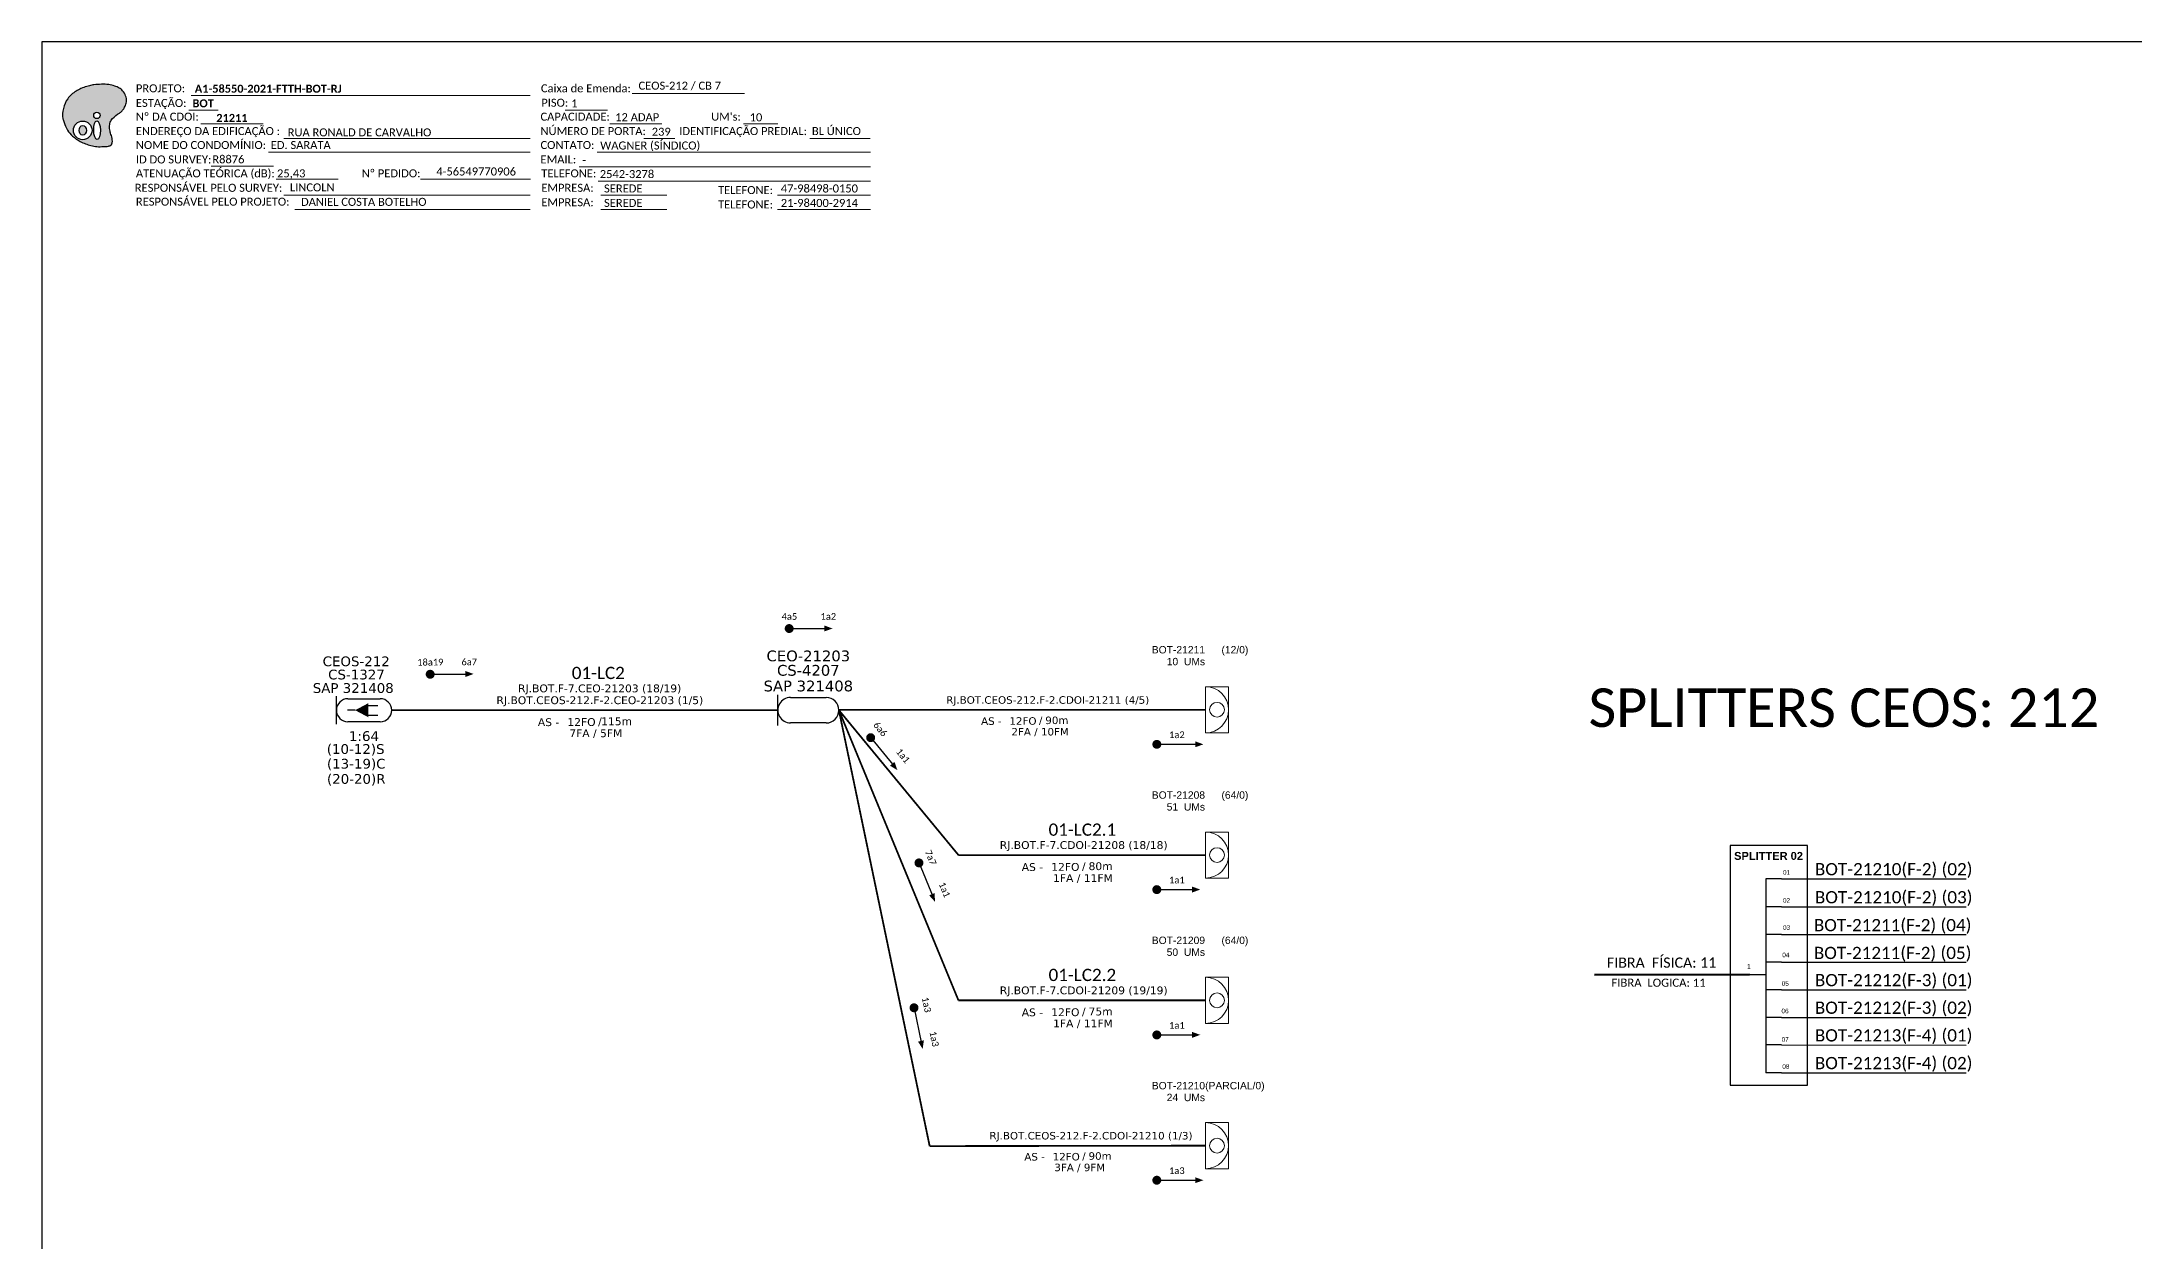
# Model space of a CAD drawing. Header units: millimetres. Extents: x 7747 to 8586, y -614 to 96.
# Drawn here: x 7747 to 8215.8, y -172.5 to 96 of the extents above; entities that cross this region are included whole.
import ezdxf
from ezdxf.enums import TextEntityAlignment as Align

# ---------------------------------------------------------------- set-up
doc = ezdxf.new("R2010")
doc.units = ezdxf.units.MM
for name, color, linetype, lineweight in [("20.0-LEGENDA DOS CDO'S", 1, 'Continuous', 0), ('20.1-CDO_INTERIOR', 1, 'Continuous', 0), ('40.1-ETIQUETAS', 1, 'Continuous', 20)]:
    doc.layers.add(name, color=color, linetype=linetype, lineweight=lineweight)
for name, color, linetype in [('20.4-CEOS', 1, 'Continuous'), ('CABO OPTICO EXISTENTE', 5, 'Continuous'), ('CAP a instalar', 1, 'Continuous'), ('CD de instalação futura', 8, 'Continuous'), ('SETA', 7, 'Continuous')]:
    doc.layers.add(name, color=color, linetype=linetype)
doc.styles.add('ARIAL', font='arial.ttf')
doc.styles.add('MtXpl_Calibri', font='calibri.ttf')
doc.styles.add('siredit', font='verdana.ttf')
doc.styles.add('WMF-Calibri0', font='calibri.ttf')
doc.styles.add('WMF-Calibri1', font='calibrib.ttf')
doc.linetypes.add('FENCELINE1', pattern='A,0.25,-0.1,[133,ltypeshp.shx,S=0.1,R=0,X=-0.1,Y=0],-0.1,1', length=1.45)

# ---------------------------------------------------------------- blocks, each defined once
blk = doc.blocks.new('ETIQUETA_RS5F')
at = {"layer": '40.1-ETIQUETAS', "color": 0, "style": 'siredit'}
blk.add_text('/', height=1.5, dxfattribs=at).set_placement((1.55, -1.95), align=Align.MIDDLE_RIGHT)
for tag, p in [('ETIQUETA_R_PRIMARIA', (1.18, 4.1)), ('ETIQUETA_R_SECUNDARIA', (1.18, 2.1)), ('F_ATIVAS/F_MORTAS', (1.11, -4.24))]:
    blk.add_attdef(tag, text='', height=1.5, dxfattribs=at).set_placement(p, align=Align.MIDDLE_CENTER)
for tag, p in [('TIPO_CABO', (-6.62, -2.12)), ('CAP_CABO', (0.37, -2.09))]:
    blk.add_attdef(tag, text='', height=1.5, dxfattribs=at).set_placement(p, align=Align.MIDDLE_RIGHT)
blk.add_attdef('METROS', text='', height=1.5, dxfattribs=at).set_placement((2.11, -1.95), align=Align.MIDDLE_LEFT)
for tag, p in [('FUSÃO_1', (0.82, -8.39)), ('FUSÃO_2', (0.82, -10.6)), ('FUSÃO_3', (0.82, -12.93)), ('FUSÃO_4', (0.82, -15.14)), ('FUSÃO_5', (0.82, -17.16))]:
    blk.add_attdef(tag, text='', height=1.5, dxfattribs=at).set_placement(p, align=Align.CENTER)
blk = doc.blocks.new('CDOI_INT')
at = {"layer": '20.1-CDO_INTERIOR', "color": 0, "lineweight": 18}
blk.add_lwpolyline([(4.25, -4.25), (4.25, 4.25), (0, 4.25), (0, -4.25)], close=True, dxfattribs=at)
blk.add_circle((2.12, 0), 1.36, dxfattribs=at)
blk.add_arc((0, 0), 4.25, 270, 90, dxfattribs=at)
at = {"layer": "20.0-LEGENDA DOS CDO'S", "color": 0, "style": 'ARIAL'}
for tag, p in [('CDO_N', (-0.08, 10.38)), ('SPLITER_1', (21.18, 10.38)), ('SURVEY', (-0.08, 8.2)), ('SPLITER_2', (21.19, 8.68)), ('SAP', (-0.08, 6.23)), ('1:XX', (5.94, -2.22)), ('UMS', (5.94, -4.24))]:
    blk.add_attdef(tag, p, '', height=1.36, dxfattribs=at)
blk.add_attdef('FIBRAS_UTILIZADAS', text='', height=1.36, dxfattribs=at).set_placement((15.34, 10.38), align=Align.CENTER)
blk = doc.blocks.new('CEOS_RP_CT_DRT')
at = {"layer": '20.4-CEOS', "color": 0}
for p, q in [((-4.54, 1.19), (-1.19, 1.19)), ((-1.19, -1.19), (-4.54, -1.19))]:
    blk.add_line(p, q, dxfattribs=at)
for points in [[(-5.73, -1.43), (-5.73, 1.44)], [(-3.79, 0), (-4.59, 0)], [(-2.47, 0.48), (-1.45, 0.48)], [(-2.47, -0.52), (-1.45, -0.52)]]:
    blk.add_lwpolyline(points, dxfattribs=at)
blk.add_lwpolyline([(-3.79, 0, 0, 1.47, 0), (-2.41, 0, 1.47, 1.47, 0)], format="xyseb", dxfattribs=at)
for centre, start, end in [((-4.54, 0), 90, 270), ((-1.19, 0), 270, 90)]:
    blk.add_arc(centre, 1.19, start, end, dxfattribs=at)
at = {"layer": '20.4-CEOS', "color": 7, "style": 'siredit'}
for tag, p in [('Nº_DA_CEOS', (-2.86, 5.6)), ('LOCAL', (-2.86, 4.24)), ('SAP', (-2.86, 2.78)), ('RACIO_SPLITAGEM', (-2.86, -1.88)), ('FIBRAS_SPLITTER', (-2.86, -3.58)), ('RESERVA_FINAIS', (-2.86, -6.39)), ('FIBRAS_TOP_C', (-2.86, -5.08))]:
    blk.add_attdef(tag, text='', height=1.01, dxfattribs=at).set_placement(p, align=Align.TOP_CENTER)
blk = doc.blocks.new('OI')
h = blk.add_hatch(color=40)
edge = h.paths.add_edge_path()
edge.add_spline(control_points=[(4.35, -0.67), (3.92, -0.99), (3.26, -1.5), (2.81, -2.59), (2.9, -3.5), (3.06, -4.27), (3.31, -4.85), (3.37, -5.39), (3.4, -5.88), (3.2, -6.4), (2.54, -6.61), (1.65, -6.63), (0.55, -6.67), (-0.56, -6.42), (-1.61, -6.14), (-2.77, -5.61), (-3.92, -4.77), (-4.89, -3.7), (-5.34, -2.65), (-5.6, -1.94), (-5.85, -0.96), (-5.71, 0.47), (-5.1, 2.02), (-4.14, 3.02), (-3.3, 3.61), (-2.37, 4.16), (-1.36, 4.44), (-0.56, 4.7), (0.79, 4.85), (2.24, 4.97), (3.79, 4.57), (4.67, 4.21), (5.44, 3.65), (5.76, 2.99), (6.03, 2.21), (6.01, 1.46), (5.72, 0.64), (5.31, 0.08), (4.88, -0.38), (4.51, -0.55), (4.35, -0.67)], knot_values=[0, 0, 0, 0, 1.60434, 2.417191, 3.427595, 4.282808, 4.776746, 5.304182, 5.888771, 6.258406, 6.858137, 7.79129, 8.986195, 10.124242, 11.187857, 12.242908, 13.953784, 15.414161, 16.515391, 17.349188, 17.675853, 19.552021, 21.515531, 22.568638, 23.63245, 24.621084, 25.782718, 26.745347, 27.142653, 29.870543, 31.004649, 31.921532, 32.709589, 33.801391, 34.042471, 35.192333, 35.971461, 36.628871, 37.254359, 37.836911, 37.836911, 37.836911, 37.836911], degree=3, periodic=0)
h.paths.add_polyline_path([(1.13, -0.87, -1), (-0.04, -0.87, -1)], flags=16)
edge = h.paths.add_edge_path(flags=16)
edge.add_ellipse((0.56, -3.59), major_axis=(-0.02, 1.71), ratio=0.361305, start_angle=0, end_angle=360)
h.paths.add_polyline_path([(-0.36, -3.62, -1), (-3.8, -3.62, -1)], flags=16)
edge = h.paths.add_edge_path(flags=0)
edge.add_ellipse((-2.08, -3.62), major_axis=(0, 0.885), ratio=0.758294, start_angle=0, end_angle=360)
at = {"color": 40}
for centre, radius in [((-2.08, -3.62), 1.72), ((0.54, -0.87), 0.587)]:
    blk.add_circle(centre, radius, dxfattribs=at)
blk.add_ellipse((-2.08, -3.62), major_axis=(0, 0.885), ratio=0.758294, start_param=-3.141592653589792, end_param=3.141592653589792, dxfattribs=at)
blk.add_ellipse((0.56, -3.59), major_axis=(-0.02, 1.71), ratio=0.361305, dxfattribs=at)
at = {"color": 40, "start_tangent": (-0.800898, -0.598801), "end_tangent": (-0.800898, -0.598801)}
blk.add_spline([(4.35, -0.67), (3.2, -1.78), (2.9, -2.54), (2.92, -3.55), (3.12, -4.38), (3.28, -4.85), (3.37, -5.37), (3.35, -5.95), (3.2, -6.29), (2.66, -6.55), (1.73, -6.63), (0.54, -6.62), (-0.58, -6.41), (-1.6, -6.11), (-2.56, -5.67), (-3.95, -4.67), (-4.89, -3.56), (-5.37, -2.56), (-5.64, -1.78), (-5.72, -1.46), (-5.63, 0.42), (-4.84, 2.22), (-4.13, 2.99), (-3.27, 3.62), (-2.4, 4.09), (-1.3, 4.47), (-0.37, 4.72), (0.02, 4.77), (2.75, 4.8), (3.85, 4.53), (4.69, 4.16), (5.31, 3.68), (5.85, 2.73), (5.93, 2.5), (5.94, 1.35), (5.67, 0.62), (5.29, 0.08), (4.84, -0.36), (4.35, -0.67)], degree=3, dxfattribs=at)

msp = doc.modelspace()

# ---------------------------------------------------------------- linework, layer by layer
at = {"color": 7, "linetype": 'Continuous'}
for p, q in [((8133.29, -91.41), (8133.29, -134.83)), ((8136.81, -91.41), (8133.29, -91.41)), ((8136.81, -97.69), (8133.29, -97.69)), ((8136.81, -103.88), (8133.29, -103.88)), ((8136.81, -110.1), (8133.29, -110.1)), ((8129.64, -112.83), (8133.28, -112.83)), ((8136.81, -116.27), (8133.29, -116.27)), ((8136.81, -122.43), (8133.29, -122.43)), ((8136.81, -128.62), (8133.29, -128.62)), ((8136.81, -134.83), (8133.29, -134.83))]:
    msp.add_line(p, q, dxfattribs=at)
at = {"color": 10, "linetype": 'Continuous'}
for p, q in [((8136.81, -91.41), (8178.18, -91.42)), ((8136.81, -97.69), (8178.18, -97.7)), ((8136.81, -103.88), (8178.18, -103.89)), ((8136.81, -110.1), (8178.18, -110.11)), ((8136.81, -116.25), (8178.18, -116.27)), ((8136.81, -122.43), (8178.18, -122.44)), ((8136.81, -128.62), (8178.18, -128.63)), ((8136.81, -134.83), (8178.18, -134.85))]:
    msp.add_line(p, q, dxfattribs=at)
at = {"color": 1, "linetype": 'Continuous', "lineweight": 60}
msp.add_line((8129.64, -112.83), (8094.86, -112.94), dxfattribs=at)
msp.add_lwpolyline([(7747.02, -497.97), (8585.58, -497.97), (8585.58, 96.03), (7747.02, 96.03), (7747.02, -497.97)])
at = {"color": 7, "lineweight": 0}
for points in [[(7879.3, 84.48), (7904.43, 84.48)], [(7779.97, 80.71), (7786.52, 80.71)], [(7780.49, 83.98), (7856.46, 83.98)], [(7864.26, 80.75), (7873.74, 80.75)], [(7782.63, 77.64), (7796.58, 77.64)], [(7874.31, 77.64), (7885.92, 77.64)], [(7904.25, 77.64), (7911.91, 77.64)], [(7797.79, 71.29), (7856.46, 71.29)], [(7801.2, 74.4), (7856.46, 74.4)], [(7871.42, 71.29), (7932.65, 71.29)], [(7881.89, 74.4), (7888.84, 74.4)], [(7919.06, 74.4), (7932.62, 74.4)], [(7784.95, 68.22), (7798.9, 68.22)], [(7867.38, 68.05), (7932.65, 68.05)], [(7799.49, 65.25), (7813.43, 65.25)], [(7801.2, 61.7), (7856.46, 61.7)], [(7831.82, 65.26), (7856.32, 65.26)], [(7832.32, 65.27), (7856.47, 65.27)], [(7871.67, 64.81), (7932.65, 64.81)], [(7872.28, 61.7), (7887.08, 61.7)], [(7911.88, 61.7), (7932.65, 61.7)], [(7803.69, 58.46), (7856.46, 58.46)], [(7872.28, 58.46), (7887.08, 58.46)], [(7911.88, 58.46), (7932.65, 58.46)]]:
    msp.add_lwpolyline(points, dxfattribs=at)
at = {"color": 8}
for points, const_width in [([(7913.96, -35.36, 1), (7914.96, -35.36, 1)], 0.999), ([(7996.34, -61.29, 1), (7997.34, -61.29, 1)], 1), ([(7942.33, -119.8, 1), (7942.54, -120.78, 1)], 1), ([(7996.33, -158.91, 1), (7997.33, -158.91, 1)], 1)]:
    msp.add_lwpolyline(points, format="xyb", close=True, dxfattribs=dict(at, const_width=const_width))
for points, const_width in [([(7833.53, -45.6, 1), (7834.53, -45.6, 1)], 0.999), ([(7932.4, -59.41, 1), (7933.03, -60.19, 1)], 1), ([(7943.35, -87.38, 1), (7943.73, -88.31, 1)], 1), ([(7996.33, -93.83, 1), (7997.33, -93.83, 1)], 1), ([(7996.33, -126.37, 1), (7997.33, -126.37, 1)], 1)]:
    msp.add_lwpolyline(points, format="xyb", close=True, dxfattribs=dict(const_width=const_width))
at = {"color": 7}
msp.add_lwpolyline([(8125.32, -137.62), (8142.6, -137.62), (8142.6, -83.96), (8125.32, -83.96)], close=True, dxfattribs=at)
at = {"layer": 'CAP a instalar', "color": 5, "linetype": 'Continuous'}
for p, q in [((7911.91, -57.08), (7911.91, -50.21)), ((7914.76, -50.8), (7922.75, -50.8)), ((7922.75, -56.49), (7914.76, -56.5))]:
    msp.add_line(p, q, dxfattribs=at)
at = {"layer": 'CAP a instalar', "color": 0, "linetype": 'FENCELINE1', "ltscale": 6, "const_width": 0.4}
for points in [[(7825.4, -53.65), (7911.91, -53.65)], [(7925.6, -53.64), (7952.39, -86.09)], [(7952.39, -118.63), (7925.6, -53.64)], [(7952.39, -86.09), (8007.74, -86.09)], [(7952.39, -118.63), (8007.74, -118.63)]]:
    msp.add_lwpolyline(points, dxfattribs=at)
at = {"layer": 'CAP a instalar', "color": 1, "linetype": 'FENCELINE1', "ltscale": 6, "const_width": 0.4}
msp.add_lwpolyline([(7925.6, -53.55), (8007.74, -53.55)], dxfattribs=at)
at = {"layer": 'CAP a instalar', "color": 8, "linetype": 'FENCELINE1', "ltscale": 6, "const_width": 0.4}
for points in [[(7945.94, -151.27), (7925.6, -53.64)], [(7945.94, -151.27), (8007.73, -151.17)]]:
    msp.add_lwpolyline(points, dxfattribs=at)
at = {"layer": 'CAP a instalar', "color": 5, "linetype": 'Continuous'}
for centre, start_param, end_param in [((7914.76, -53.65), 6.283185, 9.424778), ((7922.75, -53.65), 3.141593, 6.283185)]:
    msp.add_ellipse(centre, major_axis=(0, 2.85), ratio=1, start_param=start_param, end_param=end_param, dxfattribs=at)
at = {"layer": 'SETA', "color": 8}
for points in [[(7914.46, -35.36), (7923.04, -35.36)], [(7996.84, -61.29), (8005.43, -61.29)], [(7942.37, -119.98), (7944.11, -128.4)], [(7996.83, -158.91), (8005.43, -158.91)]]:
    msp.add_lwpolyline(points, dxfattribs=at)
at = {"layer": 'SETA'}
for points in [[(7834.03, -45.6), (7842.62, -45.55)], [(7932.51, -59.55), (7937.97, -66.19)], [(7943.42, -87.55), (7946.69, -95.5)], [(7996.83, -93.83), (8005.43, -93.83)], [(7996.83, -126.37), (8005.43, -126.37)]]:
    msp.add_lwpolyline(points, dxfattribs=at)
at = {"layer": 'SETA', "color": 8}
for points in [[(7922.35, -34.68), (7924.18, -35.35), (7922.35, -36.01)], [(8005.43, -60.62), (8007.26, -61.29), (8005.43, -61.95)], [(7944.64, -127.58), (7944.36, -129.51), (7943.33, -127.85)], [(8005.43, -158.24), (8007.26, -158.91), (8005.43, -159.57)]]:
    msp.add_solid(points, dxfattribs=at)
at = {"layer": 'SETA'}
for points in [[(7841.92, -44.87), (7843.76, -45.53), (7841.93, -46.2)], [(7938.06, -65.23), (7938.71, -67.07), (7937.03, -66.07)], [(8004.74, -93.15), (8006.57, -93.81), (8004.74, -94.48)], [(7947.05, -94.6), (7947.13, -96.55), (7945.82, -95.11)], [(8004.74, -125.69), (8006.57, -126.35), (8004.74, -127.02)]]:
    msp.add_solid(points, dxfattribs=at)

# ---------------------------------------------------------------- block references
at = {"color": 7, "xscale": 1.213923925163967, "yscale": 1.213923925163967, "zscale": 1.213923925163967, "rotation": 0.1532896023949059}
msp.add_blockref('OI', (7758.69, 80.61), dxfattribs=at)
at = {"layer": '20.4-CEOS', "color": 0}
ref = msp.add_blockref('CEOS_RP_CT_DRT', (7825.4, -53.65), dxfattribs=dict(at, xscale=2.161665797233582, yscale=2.161665797233582, zscale=2.161665797233582))
ref.add_attrib('Nº_DA_CEOS', 'CEOS-212', dxfattribs={"color": 7, "height": 2.183, "style": 'siredit'}).set_placement((7817.45, -41.61), align=Align.TOP_CENTER)
ref.add_attrib('LOCAL', 'CS-1327', dxfattribs={"color": 7, "height": 2.183, "style": 'siredit'}).set_placement((7817.51, -44.57), align=Align.TOP_CENTER)
ref.add_attrib('SAP', 'SAP 321408', dxfattribs={"color": 7, "height": 2.183, "style": 'siredit'}).set_placement((7816.79, -47.59), align=Align.TOP_CENTER)
ref.add_attrib('RACIO_SPLITAGEM', '1:64', dxfattribs={"color": 7, "height": 2.183, "style": 'siredit'}).set_placement((7819.2, -58.35), align=Align.TOP_CENTER)
ref.add_attrib('FIBRAS_SPLITTER', '(10-12)S', dxfattribs={"color": 7, "height": 2.183, "style": 'siredit'}).set_placement((7817.33, -61.25), align=Align.TOP_CENTER)
ref.add_attrib('FIBRAS_TOP_C', '(13-19)C', dxfattribs={"color": 7, "height": 2.183, "style": 'siredit'}).set_placement((7817.46, -64.54), align=Align.TOP_CENTER)
ref.add_attrib('RESERVA_FINAIS', '(20-20)R', dxfattribs={"color": 7, "height": 2.183, "style": 'siredit'}).set_placement((7817.46, -67.95), align=Align.TOP_CENTER)
at = {"layer": 'CAP a instalar', "color": 0, "linetype": 'FENCELINE1', "ltscale": 7}
ref = msp.add_blockref('ETIQUETA_RS5F', (7870.66, -53.86), dxfattribs=dict(at, xscale=1.166399984999771, yscale=1.166399984999771, zscale=1.166399984999771))
ref.add_attrib('ETIQUETA_R_PRIMARIA', 'RJ.BOT.F-7.CEO-21203 (18/19)', dxfattribs={"layer": '40.1-ETIQUETAS', "color": 0, "height": 1.7496, "style": 'siredit'}).set_placement((7872, -48.76), align=Align.MIDDLE_CENTER)
ref.add_attrib('ETIQUETA_R_SECUNDARIA', 'RJ.BOT.CEOS-212.F-2.CEO-21203 (1/5)', dxfattribs={"layer": '40.1-ETIQUETAS', "color": 0, "height": 1.7496, "style": 'siredit'}).set_placement((7872.04, -51.41), align=Align.MIDDLE_CENTER)
ref.add_attrib('TIPO_CABO', 'AS -', dxfattribs={"layer": '40.1-ETIQUETAS', "color": 0, "height": 1.75, "style": 'siredit'}).set_placement((7862.94, -56.33), align=Align.MIDDLE_RIGHT)
ref.add_attrib('CAP_CABO', '12FO', dxfattribs={"layer": '40.1-ETIQUETAS', "color": 0, "height": 1.75, "style": 'siredit'}).set_placement((7871.09, -56.3), align=Align.MIDDLE_RIGHT)
ref.add_attrib('METROS', '115m', dxfattribs={"layer": '40.1-ETIQUETAS', "color": 0, "height": 1.75, "style": 'siredit'}).set_placement((7872.33, -56.14), align=Align.MIDDLE_LEFT)
ref.add_attrib('F_ATIVAS/F_MORTAS', '7FA / 5FM', dxfattribs={"layer": '40.1-ETIQUETAS', "color": 0, "height": 1.75, "style": 'siredit'}).set_placement((7871.13, -58.81), align=Align.MIDDLE_CENTER)
at = {"layer": 'CAP a instalar', "color": 1, "linetype": 'FENCELINE1', "ltscale": 7}
ref = msp.add_blockref('ETIQUETA_RS5F', (7969.47, -53.72), dxfattribs=dict(at, xscale=1.120210545592906, yscale=1.120210545592906, zscale=1.120210545592906))
ref.add_attrib('ETIQUETA_R_SECUNDARIA', 'RJ.BOT.CEOS-212.F-2.CDOI-21211 (4/5)', dxfattribs={"layer": 'CABO OPTICO EXISTENTE', "color": 0, "height": 1.6803, "style": 'siredit'}).set_placement((7972.39, -51.36), align=Align.MIDDLE_CENTER)
ref.add_attrib('TIPO_CABO', 'AS -', dxfattribs={"layer": '40.1-ETIQUETAS', "color": 0, "height": 1.68, "style": 'siredit'}).set_placement((7962.06, -56.09), align=Align.MIDDLE_RIGHT)
ref.add_attrib('CAP_CABO', '12FO', dxfattribs={"layer": '40.1-ETIQUETAS', "color": 0, "height": 1.68, "style": 'siredit'}).set_placement((7969.88, -56.06), align=Align.MIDDLE_RIGHT)
ref.add_attrib('METROS', '90m', dxfattribs={"layer": '40.1-ETIQUETAS', "color": 0, "height": 1.68, "style": 'siredit'}).set_placement((7971.84, -55.91), align=Align.MIDDLE_LEFT)
ref.add_attrib('F_ATIVAS/F_MORTAS', '2FA / 10FM', dxfattribs={"layer": '40.1-ETIQUETAS', "color": 0, "height": 1.68, "style": 'siredit'}).set_placement((7970.68, -58.47), align=Align.MIDDLE_CENTER)
at = {"layer": 'CAP a instalar', "color": 0, "linetype": 'FENCELINE1', "ltscale": 7}
ref = msp.add_blockref('ETIQUETA_RS5F', (7979.07, -86.3), dxfattribs=dict(at, xscale=1.166399984998861, yscale=1.166399984998861, zscale=1.166399984998861))
ref.add_attrib('ETIQUETA_R_SECUNDARIA', 'RJ.BOT.F-7.CDOI-21208 (18/18)', dxfattribs={"layer": 'CABO OPTICO EXISTENTE', "color": 0, "height": 1.7496, "style": 'siredit'}).set_placement((7980.45, -83.85), align=Align.MIDDLE_CENTER)
ref.add_attrib('TIPO_CABO', 'AS -', dxfattribs={"layer": '40.1-ETIQUETAS', "color": 0, "height": 1.75, "style": 'siredit'}).set_placement((7971.36, -88.77), align=Align.MIDDLE_RIGHT)
ref.add_attrib('CAP_CABO', '12FO', dxfattribs={"layer": '40.1-ETIQUETAS', "color": 0, "height": 1.75, "style": 'siredit'}).set_placement((7979.5, -88.74), align=Align.MIDDLE_RIGHT)
ref.add_attrib('METROS', '80m', dxfattribs={"layer": '40.1-ETIQUETAS', "color": 0, "height": 1.75, "style": 'siredit'}).set_placement((7981.54, -88.58), align=Align.MIDDLE_LEFT)
ref.add_attrib('F_ATIVAS/F_MORTAS', '1FA / 11FM', dxfattribs={"layer": '40.1-ETIQUETAS', "color": 0, "height": 1.75, "style": 'siredit'}).set_placement((7980.28, -91.25), align=Align.MIDDLE_CENTER)
ref = msp.add_blockref('ETIQUETA_RS5F', (7979.07, -118.84), dxfattribs=dict(at, xscale=1.166399984998861, yscale=1.166399984998861, zscale=1.166399984998861))
ref.add_attrib('ETIQUETA_R_SECUNDARIA', 'RJ.BOT.F-7.CDOI-21209 (19/19)', dxfattribs={"layer": 'CABO OPTICO EXISTENTE', "color": 0, "height": 1.7496, "style": 'siredit'}).set_placement((7980.45, -116.39), align=Align.MIDDLE_CENTER)
ref.add_attrib('TIPO_CABO', 'AS -', dxfattribs={"layer": '40.1-ETIQUETAS', "color": 0, "height": 1.75, "style": 'siredit'}).set_placement((7971.36, -121.31), align=Align.MIDDLE_RIGHT)
ref.add_attrib('CAP_CABO', '12FO', dxfattribs={"layer": '40.1-ETIQUETAS', "color": 0, "height": 1.75, "style": 'siredit'}).set_placement((7979.5, -121.28), align=Align.MIDDLE_RIGHT)
ref.add_attrib('METROS', '75m', dxfattribs={"layer": '40.1-ETIQUETAS', "color": 0, "height": 1.75, "style": 'siredit'}).set_placement((7981.54, -121.12), align=Align.MIDDLE_LEFT)
ref.add_attrib('F_ATIVAS/F_MORTAS', '1FA / 11FM', dxfattribs={"layer": '40.1-ETIQUETAS', "color": 0, "height": 1.75, "style": 'siredit'}).set_placement((7980.29, -123.79), align=Align.MIDDLE_CENTER)
at = {"layer": 'CAP a instalar', "color": 8, "linetype": 'FENCELINE1', "ltscale": 7}
ref = msp.add_blockref('ETIQUETA_RS5F', (7979.16, -151.29), dxfattribs=dict(at, xscale=1.120210545592906, yscale=1.120210545592906, zscale=1.120210545592906))
ref.add_attrib('ETIQUETA_R_SECUNDARIA', 'RJ.BOT.CEOS-212.F-2.CDOI-21210 (1/3)', dxfattribs={"layer": 'CABO OPTICO EXISTENTE', "color": 0, "height": 1.6803, "style": 'siredit'}).set_placement((7982.08, -148.94), align=Align.MIDDLE_CENTER)
ref.add_attrib('TIPO_CABO', 'AS -', dxfattribs={"layer": '40.1-ETIQUETAS', "color": 0, "height": 1.68, "style": 'siredit'}).set_placement((7971.75, -153.66), align=Align.MIDDLE_RIGHT)
ref.add_attrib('CAP_CABO', '12FO', dxfattribs={"layer": '40.1-ETIQUETAS', "color": 0, "height": 1.68, "style": 'siredit'}).set_placement((7979.57, -153.64), align=Align.MIDDLE_RIGHT)
ref.add_attrib('METROS', '90m', dxfattribs={"layer": '40.1-ETIQUETAS', "color": 0, "height": 1.68, "style": 'siredit'}).set_placement((7981.53, -153.48), align=Align.MIDDLE_LEFT)
ref.add_attrib('F_ATIVAS/F_MORTAS', '3FA / 9FM', dxfattribs={"layer": '40.1-ETIQUETAS', "color": 0, "height": 1.68, "style": 'siredit'}).set_placement((7979.56, -156.05), align=Align.MIDDLE_CENTER)
at = {"layer": 'CD de instalação futura', "color": 1, "ltscale": 11}
ref = msp.add_blockref('CDOI_INT', (8007.74, -53.55), dxfattribs=dict(at, xscale=1.21541625498503, yscale=1.21541625498503, zscale=1.21541625498503))
ref.add_attrib('CDO_N', 'BOT-21211', dxfattribs={"layer": "20.0-LEGENDA DOS CDO'S", "color": 0, "height": 1.653, "style": 'ARIAL'}).set_placement((8007.64, -40.93), align=Align.RIGHT)
ref.add_attrib('FIBRAS_UTILIZADAS', '    (12/0)', dxfattribs={"layer": "20.0-LEGENDA DOS CDO'S", "color": 0, "height": 1.65, "style": 'ARIAL'}).set_placement((8013.05, -40.93), align=Align.CENTER)
ref.add_attrib('SURVEY', '10  UMs', dxfattribs={"layer": "20.0-LEGENDA DOS CDO'S", "color": 0, "height": 1.653, "style": 'ARIAL'}).set_placement((8007.65, -43.58), align=Align.RIGHT)
at = {"layer": 'CD de instalação futura', "color": 0, "ltscale": 11}
ref = msp.add_blockref('CDOI_INT', (8007.74, -86.09), dxfattribs=dict(at, xscale=1.21541625498503, yscale=1.21541625498503, zscale=1.21541625498503))
ref.add_attrib('CDO_N', 'BOT-21208', dxfattribs={"layer": "20.0-LEGENDA DOS CDO'S", "color": 0, "height": 1.653, "style": 'ARIAL'}).set_placement((8007.64, -73.47), align=Align.RIGHT)
ref.add_attrib('FIBRAS_UTILIZADAS', '    (64/0)', dxfattribs={"layer": "20.0-LEGENDA DOS CDO'S", "color": 0, "height": 1.65, "style": 'ARIAL'}).set_placement((8013.05, -73.47), align=Align.CENTER)
ref.add_attrib('SURVEY', '51  UMs', dxfattribs={"layer": "20.0-LEGENDA DOS CDO'S", "color": 0, "height": 1.653, "style": 'ARIAL'}).set_placement((8007.64, -76.12), align=Align.RIGHT)
ref = msp.add_blockref('CDOI_INT', (8007.74, -118.63), dxfattribs=dict(at, xscale=1.21541625498503, yscale=1.21541625498503, zscale=1.21541625498503))
ref.add_attrib('CDO_N', 'BOT-21209', dxfattribs={"layer": "20.0-LEGENDA DOS CDO'S", "color": 0, "height": 1.653, "style": 'ARIAL'}).set_placement((8007.64, -106.01), align=Align.RIGHT)
ref.add_attrib('FIBRAS_UTILIZADAS', '    (64/0)', dxfattribs={"layer": "20.0-LEGENDA DOS CDO'S", "color": 0, "height": 1.65, "style": 'ARIAL'}).set_placement((8013.05, -106.01), align=Align.CENTER)
ref.add_attrib('SURVEY', '50  UMs', dxfattribs={"layer": "20.0-LEGENDA DOS CDO'S", "color": 0, "height": 1.653, "style": 'ARIAL'}).set_placement((8007.64, -108.66), align=Align.RIGHT)
at = {"layer": 'CD de instalação futura', "color": 8, "ltscale": 11}
ref = msp.add_blockref('CDOI_INT', (8007.74, -151.17), dxfattribs=dict(at, xscale=1.21541625498503, yscale=1.21541625498503, zscale=1.21541625498503))
ref.add_attrib('CDO_N', 'BOT-21210', dxfattribs={"layer": "20.0-LEGENDA DOS CDO'S", "color": 0, "height": 1.653, "style": 'ARIAL'}).set_placement((8007.64, -138.55), align=Align.RIGHT)
ref.add_attrib('FIBRAS_UTILIZADAS', '    (PARCIAL/0)', dxfattribs={"layer": "20.0-LEGENDA DOS CDO'S", "color": 0, "height": 1.65, "style": 'ARIAL'}).set_placement((8013.04, -138.55), align=Align.CENTER)
ref.add_attrib('SURVEY', '24  UMs', dxfattribs={"layer": "20.0-LEGENDA DOS CDO'S", "color": 0, "height": 1.653, "style": 'ARIAL'}).set_placement((8007.64, -141.2), align=Align.RIGHT)

# ---------------------------------------------------------------- texts
at = {"color": 7, "lineweight": 0, "style": 'WMF-Calibri0'}
for s, height, p in [('PROJETO:', 1.793, (7768.09, 84.73)), ('Caixa de Emenda:', 1.7927, (7858.84, 84.73)), ('ESTAÇÃO:', 1.793, (7768.09, 81.45)), ('Nº DA CDOI:', 1.7927, (7768.09, 78.38)), ('CAPACIDADE:', 1.7927, (7858.74, 78.38)), ('PISO:', 1.793, (7858.92, 81.5)), ("UM's:", 1.793, (7896.98, 78.38)), ('ENDEREÇO DA EDIFICAÇÃO :', 1.7927, (7768.09, 75.15)), ('NÚMERO DE PORTA:', 1.7927, (7858.74, 75.15)), ('IDENTIFICAÇÃO PREDIAL:', 1.7927, (7889.82, 75.15)), ('BL ÚNICO', 1.793, (7919.56, 75.15)), ('NOME DO CONDOMÍNIO:', 1.7927, (7768.09, 72.03)), ('ID DO SURVEY:', 1.7927, (7768.09, 68.8)), ('ED. SARATA', 1.793, (7798.3, 72.03)), ('CONTATO:', 1.793, (7858.74, 72.03)), ('EMAIL:', 1.793, (7858.74, 68.8)), ('ATENUAÇÃO TEÓRICA (dB):', 1.7927, (7768.09, 65.68)), ('25,43 ', 1.793, (7799.71, 65.68)), ('Nº PEDIDO:', 1.793, (7818.68, 65.69)), ('TELEFONE:', 1.793, (7858.92, 65.68)), ('RESPONSÁVEL PELO SURVEY:', 1.7927, (7767.85, 62.45)), ('RESPONSÁVEL PELO PROJETO:', 1.7927, (7768.09, 59.34)), ('EMPRESA:', 1.793, (7858.92, 62.45)), ('EMPRESA:', 1.793, (7858.92, 59.21)), ('TELEFONE:', 1.793, (7898.52, 61.94)), ('TELEFONE:', 1.793, (7898.52, 58.71))]:
    msp.add_text(s, height=height, dxfattribs=at).set_placement(p)
at = {"color": 7, "linetype": 'Continuous'}
for s, height, style, p in [('A1-58550-2021-FTTH-BOT-RJ', 1.7927, 'WMF-Calibri1', (7781.28, 84.64)), ('CEOS-212 / CB 7', 1.7927, 'WMF-Calibri0', (7880.7, 85.32)), ('BOT', 1.793, 'WMF-Calibri1', (7780.77, 81.36)), ('1', 1.79, 'WMF-Calibri0', (7865.61, 81.35)), ('12 ADAP', 1.793, 'WMF-Calibri0', (7875.48, 78.26)), ('10', 1.793, 'WMF-Calibri0', (7905.6, 78.23)), (' RUA RONALD DE CARVALHO ', 1.7927, 'WMF-Calibri0', (7801.47, 74.86)), ('239', 1.793, 'WMF-Calibri0', (7883.67, 75)), ('R8876', 1.793, 'WMF-Calibri0', (7785.22, 68.83)), ('WAGNER (SÍNDICO)', 1.7927, 'WMF-Calibri0', (7872.11, 71.92)), ('-', 1.79, 'WMF-Calibri0', (7868.09, 68.65)), ('2542-3278', 1.793, 'WMF-Calibri0', (7872.03, 65.52)), ('LINCOLN', 1.793, 'WMF-Calibri0', (7802.6, 62.54)), ('DANIEL COSTA BOTELHO', 1.7927, 'WMF-Calibri0', (7805.09, 59.3)), ('SEREDE', 1.793, 'WMF-Calibri0', (7872.98, 62.3)), ('47-98498-0150', 1.7927, 'WMF-Calibri0', (7912.58, 62.3)), ('21-98400-2914', 1.7927, 'WMF-Calibri0', (7912.58, 59.06)), ('SEREDE', 1.793, 'WMF-Calibri0', (7872.98, 59.06))]:
    msp.add_text(s, height=height, dxfattribs=dict(at, style=style)).set_placement(p)
at = {"color": 7, "linetype": 'Continuous', "style": 'WMF-Calibri1'}
msp.add_text('21211', height=1.793, dxfattribs=at).set_placement((7789.61, 78.1), align=Align.CENTER)
at = {"color": 7, "style": 'WMF-Calibri0'}
msp.add_text('4-56549770906', height=1.7927, dxfattribs=at).set_placement((7835.4, 66.1))
at = {"color": 1, "style": 'MtXpl_Calibri'}
for s, p in [('BOT-21211(F-2) (04)', (8144.04, -103.15)), ('BOT-21211(F-2) (05)', (8144.04, -109.38))]:
    msp.add_text(s, height=2.7432, dxfattribs=at).set_placement(p)
at = {"color": 8, "attachment_point": 5}
for s, insert, char_height, width in [('\\fCalibri|b0|i0|c0|p34;4a5', (7914.51, -32.66), 1.4978, 25.3213), ('\\fCalibri|b0|i0|c0|p34;1a2', (7923.23, -32.66), 1.4978, 25.3213), ('\\fCalibri|b0|i0|c0|p34;1a2', (8001.33, -59.16), 1.5, 25.3588), ('\\fCalibri|b0|i0|c0|p34;1a3', (8001.32, -156.78), 1.5, 25.3588)]:
    msp.add_mtext(s, dxfattribs=dict(at, insert=insert, char_height=char_height, width=width))
at = {"attachment_point": 5}
for s, insert, char_height, width, rotation in [('\\C7;\\fCalibri|b0|i0|c0|p34;18a19', (7834.06, -42.9), 1.4978, 25.3213, 0.3632), ('\\C7;\\fCalibri|b0|i0|c0|p34;6a7', (7842.78, -42.84), 1.4978, 25.3213, 0.3632), ('\\fCalibri|b0|i0|c0|p34;6a6', (7934.88, -57.89), 1.5, 25.3588, 309.4148), ('\\fCalibri|b0|i0|c0|p34;1a1', (7939.97, -63.86), 1.5, 25.3588, 309.4148), ('\\fCalibri|b0|i0|c0|p34;7a7', (7946.18, -86.66), 1.5, 25.3588, 292.3282), ('\\fCalibri|b0|i0|c0|p34;1a1', (7949.28, -93.86), 1.5, 25.3588, 292.3282)]:
    msp.add_mtext(s, dxfattribs=dict(at, insert=insert, char_height=char_height, width=width, rotation=rotation))
for s, insert, char_height, width in [('\\C3;\\fCalibri|b0|i0|c0|p34;01-LC2', (7871.69, -45.32), 2.7432, 40.9104), ('\\C7;\\fCalibri|b0|i0|c0|p34;SPLITTERS CEOS: 212', (8150.78, -53.14), 8.64, 131.666), ('\\C3;\\fCalibri|b0|i0|c0|p34;01-LC2.1', (7980.15, -80.41), 2.7432, 40.9104), ('{\\fArial|b1|i0|c0|p34;\\C10;SPLITTER 02}', (8133.89, -86.29), 1.7753, 17.28), ('\\C7;\\fCalibri|b0|i0|c0|p34;BOT-21210(F-2) (02)', (8161.93, -89.55), 2.7432, 40.9104), ('\\C7;\\fCalibri|b0|i0|c0|p34;1a1', (8001.33, -91.7), 1.5, 25.3588), ('\\C7;\\fArial|b0|i0;\\H0.578704x;01 ', (8137.92, -89.98), 1.7753, 3.7582), ('\\C7;\\fArial|b0|i0|;\\H1.0273588255048;02 ', (8137.92, -96.26), 1.7753, 3.7582), ('\\C7;\\fCalibri|b0|i0|c0|p34;BOT-21210(F-2) (03)', (8161.93, -95.83), 2.7432, 40.9104), ('\\C7;\\fArial|b0|i0|;\\H1.0273588255048;03 ', (8137.92, -102.33), 1.7753, 3.456), ('\\C3;\\fCalibri|b0|i0|c0|p34;01-LC2.2', (7980.15, -112.95), 2.7432, 40.9104), ('\\C7;\\fCalibri|b0|i0|c0|p34;FIBRA  FÍSICA: 11', (8109.93, -110.19), 2.2859, 34.56), ('\\C7;\\fArial|b0|i0|;\\H1.0273588255048;1', (8129.48, -111.01), 1.7753, 1.7584), ('\\C7;\\fArial|b0|i0|;\\H1.0273588255048;04 ', (8137.77, -108.47), 1.7753, 3.7582), ('\\C7;\\fCalibri|b0|i0|c0|p34;BOT-21212(F-3) (01)', (8161.93, -114.39), 2.7432, 40.9104), ('\\C7;\\fCalibri|b0|i0|c0|p34;FIBRA  LOGICA: 11', (8109.24, -114.68), 1.8289, 34.56), ('\\C7;\\fArial|b0|i0|;\\H1.0273588255048;05 ', (8137.64, -114.87), 1.7753, 4.6222), ('\\C7;\\fArial|b0|i0|;\\H1.0273588255048;06 ', (8137.59, -121.01), 1.7753, 3.7582), ('\\C7;\\fCalibri|b0|i0|c0|p34;BOT-21212(F-3) (02)', (8161.92, -120.57), 2.7432, 40.9104), ('\\C7;\\fCalibri|b0|i0|c0|p34;1a1', (8001.33, -124.24), 1.5, 25.3588), ('\\C7;\\fCalibri|b0|i0|c0|p34;BOT-21213(F-4) (01)', (8161.92, -126.76), 2.7432, 40.9104), ('\\C7;\\fArial|b0|i0|;\\H1.0273588255048;07 ', (8137.62, -127.38), 1.7753, 3.7582), ('\\C7;\\fCalibri|b0|i0|c0|p34;BOT-21213(F-4) (02)', (8161.92, -132.97), 2.7432, 40.9104), ('\\C7;\\fArial|b0|i0|;\\H1.0273588255048;08 ', (8137.77, -133.45), 1.7753, 3.7582)]:
    msp.add_mtext(s, dxfattribs=dict(at, insert=insert, char_height=char_height, width=width))
at = {"color": 8, "char_height": 1.5, "width": 25.3588, "attachment_point": 5, "rotation": 281.691}
for insert in [(7945.24, -119.61), (7946.96, -127.27)]:
    msp.add_mtext('\\fCalibri|b0|i0|c0|p34;1a3', dxfattribs=dict(at, insert=insert))
at = {"layer": '20.4-CEOS', "color": 5, "style": 'siredit'}
for s, p in [('CEO-21203', (7918.75, -40.28)), ('CS-4207', (7918.75, -43.51)), ('SAP 321408', (7918.75, -47.02))]:
    msp.add_text(s, height=2.413, rotation=0.0129, dxfattribs=at).set_placement(p, align=Align.TOP_CENTER)

doc.saveas('drawing.dxf')
